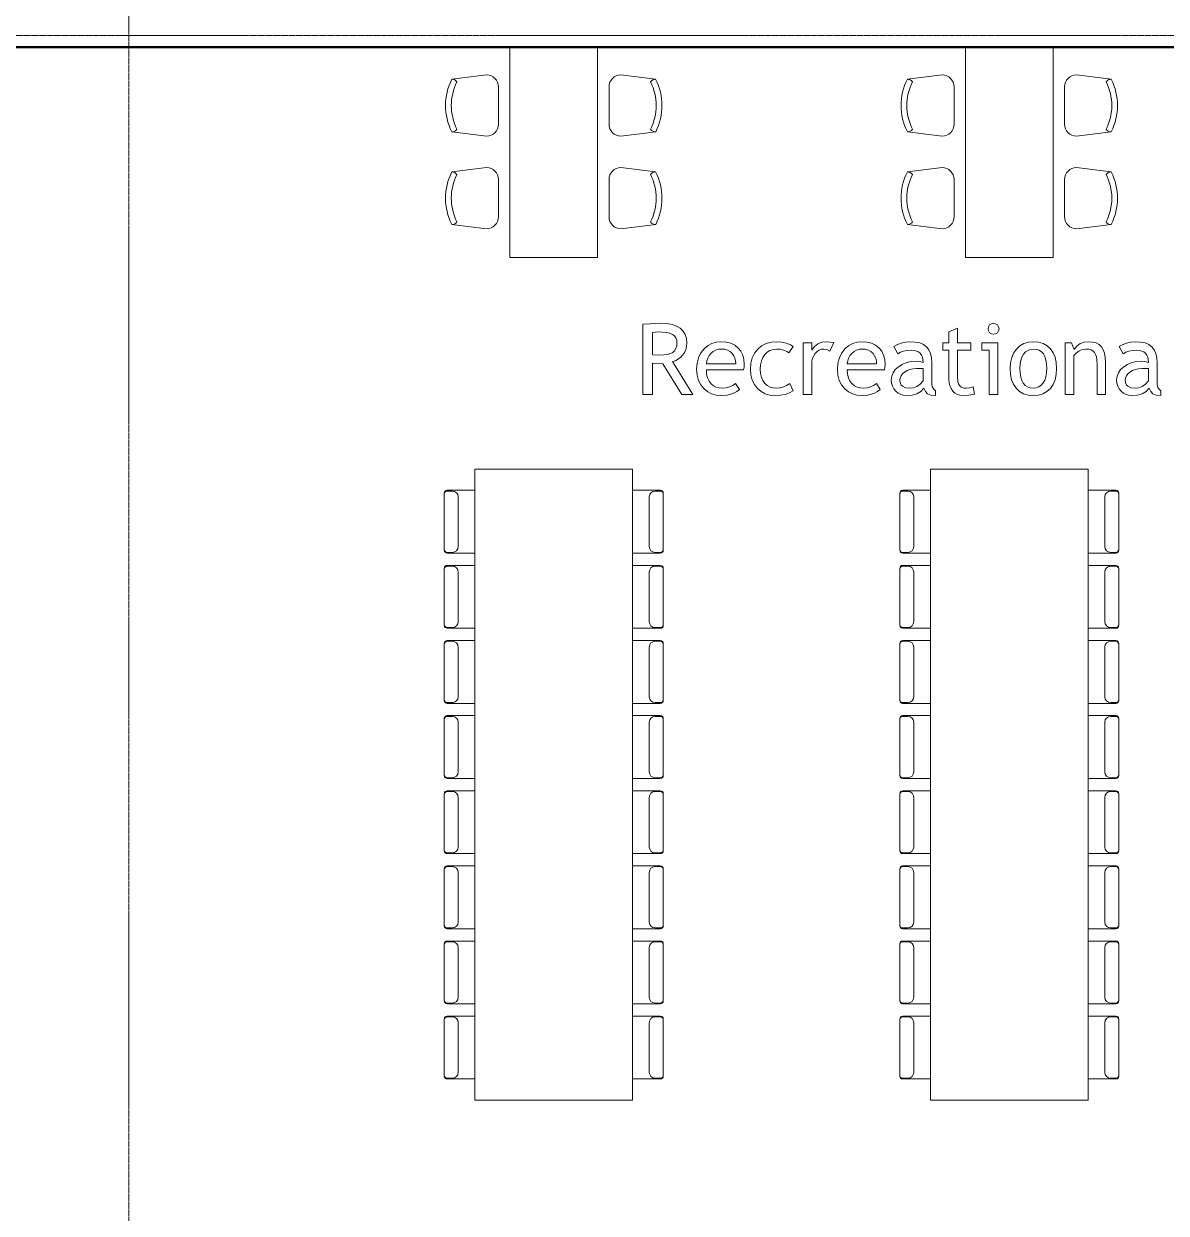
# Model space of a CAD drawing. Header units: inches. Extents: x -1714 to 1984, y -1043 to 970.
# Drawn here: x -0.9 to 390.4, y -636 to -228.8 of the extents above; entities that cross this region are included whole.
import ezdxf

# ---------------------------------------------------------------- set-up
doc = ezdxf.new("R2010")
doc.units = ezdxf.units.IN
doc.header["$MEASUREMENT"] = 0
doc.linetypes.add('Grid Line 1_2_', pattern=[0.875, 0.5, -0.125, 0.125, -0.125])
for name, color, linetype, lineweight in [('A-GENM', 13, 'Continuous', 9), ('A-WALL', 113, 'Continuous', 13), ('I-FURN', 30, 'Continuous', 9), ('S-GRID', 1, 'Continuous', 9)]:
    doc.layers.add(name, color=color, linetype=linetype, lineweight=lineweight)

# ---------------------------------------------------------------- blocks, each defined once
blk = doc.blocks.new('Table-Conference2 w Chairs - 54_ x 216_-1465672-L2 - Architectural')
at = {"layer": 'I-FURN'}
for p, q in [((108, 27), (-108, 27)), ((-108, 27), (-108, -27)), ((108, -27), (108, 27)), ((-108, -27), (108, -27))]:
    blk.add_line(p, q, dxfattribs=at)
blk = doc.blocks.new('Chair-Task - Chair-Task-1455663-L2 - Architectural')
at = {"layer": 'I-FURN'}
for p, q in [((-5.2, 0.75), (-5.2, -8.75)), ((16.3, -8.75), (16.3, 0.75)), ((-4.95, -8.75), (-4.95, -6.97)), ((-2.95, -4.97), (14.05, -4.97)), ((16.05, -8.75), (16.05, -6.97)), ((-4.2, -9.75), (15.3, -9.75))]:
    blk.add_line(p, q, dxfattribs=at)
for centre, radius, start, end in [((-2.95, -6.97), 2, 90, 180), ((14.05, -6.97), 2, 0, 90), ((-4.2, -8.75), 1, 180, 270), ((-3.95, -8.75), 1, 180, 270), ((15.05, -8.75), 1, 270, 0), ((15.3, -8.75), 1, 270, 360)]:
    blk.add_arc(centre, radius, start, end, dxfattribs=at)
blk = doc.blocks.new('M_Table-Rectangular - 1830 x 0762mm-V5-L2 - Architectural')
at = {"layer": 'I-FURN'}
for p, q in [((35.98, 15), (-36.02, 15)), ((-36.02, 15), (-36.02, -15)), ((-36.02, -15), (35.98, -15))]:
    blk.add_line(p, q, dxfattribs=at)
blk = doc.blocks.new('M_Chair-Desk - Desk Chair-1453869-L2 - Architectural')
at = {"layer": 'I-FURN'}
for p, q in [((6.42, 15.96), (-6.44, 15.96)), ((-10.49, 11.91), (-9, 0)), ((8.98, -0.01), (10.46, 11.91))]:
    blk.add_line(p, q, dxfattribs=at)
for centre, radius, start, end in [((-6.44, 11.91), 4.05, 90, 180), ((6.42, 11.91), 4.05, 360, 90), ((-6.85, 0.01), 2.15, 125.6163, 180.2014), ((0, 17.59), 17.79, 242.9089, 297.0911), ((7.02, 0.09), 1.98, 357.3089, 56.8734), ((0, 17.59), 19.76, 242.9089, 297.0345)]:
    blk.add_arc(centre, radius, start, end, dxfattribs=at)
blk = doc.blocks.new('M_Chair-Desk - Desk Chair-1471385-L2 - Architectural')
at = {"layer": 'I-FURN'}
for p, q in [((-10.49, -11.91), (-9, 0)), ((8.98, 0.01), (10.46, -11.91)), ((6.42, -15.96), (-6.44, -15.96))]:
    blk.add_line(p, q, dxfattribs=at)
for centre, radius, start, end in [((0, -17.59), 19.76, 62.9655, 117.0911), ((0, -17.59), 17.79, 62.9089, 117.0911), ((7.02, -0.09), 1.98, 303.1266, 2.6911), ((-6.85, -0.01), 2.15, 179.7986, 234.3837), ((-6.44, -11.91), 4.05, 180, 270), ((6.42, -11.91), 4.05, 270, 0)]:
    blk.add_arc(centre, radius, start, end, dxfattribs=at)

msp = doc.modelspace()

# ---------------------------------------------------------------- linework, layer by layer
at = {"layer": 'A-GENM'}
for p, q in [((213.7, -331.45), (211.08, -331.57)), ((211.08, -331.57), (211.08, -355.65)), ((217.26, -331.33), (213.7, -331.45)), ((219.35, -331.43), (217.26, -331.33)), ((221.16, -331.75), (219.35, -331.43)), ((222.69, -332.29), (221.16, -331.75)), ((223.95, -333.03), (222.69, -332.29)), ((224.92, -333.99), (223.95, -333.03)), ((318.86, -333), (315.92, -334.24)), ((318.86, -338.04), (318.86, -333)), ((329.48, -332.48), (329.34, -333.21)), ((329.34, -333.21), (329.48, -333.94)), ((329.89, -331.87), (329.48, -332.48)), ((330.5, -331.46), (329.89, -331.87)), ((331.22, -331.33), (330.5, -331.46)), ((331.95, -331.47), (331.22, -331.33)), ((332.56, -331.88), (331.95, -331.47)), ((332.98, -332.49), (332.56, -331.88)), ((333.12, -333.21), (332.98, -332.49)), ((332.98, -333.94), (333.12, -333.21)), ((214.43, -334.43), (216.48, -334.26)), ((214.43, -342.07), (214.43, -334.43)), ((216.48, -334.26), (218.02, -334.32)), ((218.02, -334.32), (219.33, -334.48)), ((219.33, -334.48), (220.43, -334.75)), ((220.43, -334.75), (221.3, -335.13)), ((221.3, -335.13), (221.96, -335.63)), ((221.96, -335.63), (222.44, -336.28)), ((222.44, -336.28), (222.73, -337.05)), ((222.73, -337.05), (222.82, -337.97)), ((225.62, -335.17), (224.92, -333.99)), ((226.04, -336.55), (225.62, -335.17)), ((226.18, -338.15), (226.04, -336.55)), ((236.27, -337.77), (234.8, -338.21)), ((237.85, -337.62), (236.27, -337.77)), ((239.64, -337.75), (237.85, -337.62)), ((241.23, -338.16), (239.64, -337.75)), ((255.22, -337.78), (253.41, -338.26)), ((257.26, -337.62), (255.22, -337.78)), ((258.71, -337.75), (257.26, -337.62)), ((260.27, -338.16), (258.71, -337.75)), ((272.48, -337.8), (271.09, -338.35)), ((274.07, -337.62), (272.48, -337.8)), ((276.5, -337.9), (274.07, -337.62)), ((275.19, -340.84), (276.5, -337.9)), ((284.5, -337.77), (283.03, -338.21)), ((286.07, -337.62), (284.5, -337.77)), ((287.87, -337.75), (286.07, -337.62)), ((289.46, -338.16), (287.87, -337.75)), ((301.12, -337.74), (299.55, -338.11)), ((302.61, -337.62), (301.12, -337.74)), ((304.43, -337.73), (302.61, -337.62)), ((305.98, -338.06), (304.43, -337.73)), ((315.92, -334.24), (315.92, -338.04)), ((329.48, -333.94), (329.89, -334.55)), ((329.89, -334.55), (330.5, -334.96)), ((330.5, -334.96), (331.22, -335.1)), ((331.22, -335.1), (331.95, -334.96)), ((331.95, -334.96), (332.56, -334.55)), ((332.56, -334.55), (332.98, -333.94)), ((343.16, -337.78), (341.63, -338.25)), ((344.86, -337.62), (343.16, -337.78)), ((346.65, -337.77), (344.86, -337.62)), ((348.23, -338.23), (346.65, -337.77)), ((362.25, -337.79), (360.87, -338.29)), ((363.86, -337.62), (362.25, -337.79)), ((365.21, -337.73), (363.86, -337.62)), ((366.37, -338.06), (365.21, -337.73)), ((378.28, -337.74), (376.72, -338.11)), ((379.78, -337.62), (378.28, -337.74)), ((381.6, -337.73), (379.78, -337.62)), ((383.15, -338.06), (381.6, -337.73)), ((219.55, -342), (218.31, -342.17)), ((220.58, -341.71), (219.55, -342)), ((221.4, -341.3), (220.58, -341.71)), ((222.02, -340.74), (221.4, -341.3)), ((222.47, -340), (222.02, -340.74)), ((222.73, -339.08), (222.47, -340)), ((222.82, -337.97), (222.73, -339.08)), ((224.74, -342.2), (225.37, -341.27)), ((225.37, -341.27), (225.82, -340.29)), ((225.82, -340.29), (226.09, -339.25)), ((226.09, -339.25), (226.18, -338.15)), ((231.03, -341.43), (230.2, -343.09)), ((232.2, -339.99), (231.03, -341.43)), ((233.45, -338.95), (232.2, -339.99)), ((234.8, -338.21), (233.45, -338.95)), ((233.84, -342.38), (234.47, -341.63)), ((234.47, -341.63), (235.24, -340.97)), ((235.24, -340.97), (236.1, -340.51)), ((236.1, -340.51), (237.05, -340.23)), ((237.05, -340.23), (238.08, -340.13)), ((238.08, -340.13), (239.18, -340.23)), ((239.18, -340.23), (240.15, -340.52)), ((240.15, -340.52), (241, -341)), ((241, -341), (241.73, -341.67)), ((242.62, -338.84), (241.23, -338.16)), ((241.73, -341.67), (242.27, -342.41)), ((243.8, -339.79), (242.62, -338.84)), ((244.71, -340.91), (243.8, -339.79)), ((245.36, -342.21), (244.71, -340.91)), ((249.38, -341.59), (248.6, -343.19)), ((250.47, -340.19), (249.38, -341.59)), ((251.82, -339.07), (250.47, -340.19)), ((253.41, -338.26), (251.82, -339.07)), ((252.19, -342.98), (252.86, -341.98)), ((252.86, -341.98), (253.69, -341.17)), ((253.69, -341.17), (254.65, -340.59)), ((254.65, -340.59), (255.74, -340.25)), ((255.74, -340.25), (256.97, -340.13)), ((256.97, -340.13), (258.16, -340.23)), ((258.16, -340.23), (259.38, -340.54)), ((259.38, -340.54), (260.42, -340.95)), ((261.68, -338.72), (260.27, -338.16)), ((260.42, -340.95), (261.09, -341.39)), ((261.09, -341.39), (262.66, -339.29)), ((262.66, -339.29), (261.68, -338.72)), ((268.95, -338.04), (266.02, -338.04)), ((266.02, -338.04), (266.02, -355.65)), ((268.95, -340.55), (268.95, -338.04)), ((269.92, -339.27), (268.95, -340.55)), ((269.65, -342.42), (270.2, -341.63)), ((271.09, -338.35), (269.92, -339.27)), ((270.2, -341.63), (270.85, -340.98)), ((270.85, -340.98), (271.56, -340.51)), ((271.56, -340.51), (272.31, -340.23)), ((272.31, -340.23), (273.13, -340.13)), ((273.13, -340.13), (274.16, -340.31)), ((274.16, -340.31), (275.19, -340.84)), ((279.26, -341.43), (278.43, -343.09)), ((280.43, -339.99), (279.26, -341.43)), ((281.67, -338.95), (280.43, -339.99)), ((283.03, -338.21), (281.67, -338.95)), ((282.07, -342.38), (282.69, -341.63)), ((282.69, -341.63), (283.47, -340.97)), ((283.47, -340.97), (284.33, -340.51)), ((284.33, -340.51), (285.28, -340.23)), ((285.28, -340.23), (286.31, -340.13)), ((286.31, -340.13), (287.4, -340.23)), ((287.4, -340.23), (288.38, -340.52)), ((288.38, -340.52), (289.23, -341)), ((289.23, -341), (289.96, -341.67)), ((290.85, -338.84), (289.46, -338.16)), ((289.96, -341.67), (290.49, -342.41)), ((292.02, -339.79), (290.85, -338.84)), ((292.94, -340.91), (292.02, -339.79)), ((293.59, -342.21), (292.94, -340.91)), ((298.13, -338.66), (297.05, -339.29)), ((297.05, -339.29), (298.43, -341.81)), ((299.55, -338.11), (298.13, -338.66)), ((298.43, -341.81), (299.34, -341.26)), ((299.34, -341.26), (300.42, -340.87)), ((300.42, -340.87), (301.69, -340.63)), ((301.69, -340.63), (303.13, -340.55)), ((303.13, -340.55), (304.06, -340.62)), ((304.06, -340.62), (304.87, -340.82)), ((304.87, -340.82), (305.56, -341.14)), ((305.56, -341.14), (306.12, -341.6)), ((307.27, -338.6), (305.98, -338.06)), ((306.12, -341.6), (306.55, -342.19)), ((308.28, -339.37), (307.27, -338.6)), ((309.06, -340.38), (308.28, -339.37)), ((309.61, -341.64), (309.06, -340.38)), ((309.94, -343.16), (309.61, -341.64)), ((315.92, -338.04), (313.82, -338.04)), ((313.82, -338.04), (313.82, -340.55)), ((313.82, -340.55), (315.92, -340.55)), ((315.92, -340.55), (315.92, -350.58)), ((323.47, -338.04), (318.86, -338.04)), ((318.86, -349.41), (318.86, -340.55)), ((318.86, -340.55), (323.47, -340.55)), ((323.47, -340.55), (323.47, -338.04)), ((332.7, -338.04), (327.24, -338.04)), ((327.24, -338.04), (327.24, -340.55)), ((327.24, -340.55), (329.76, -340.55)), ((329.76, -340.55), (329.76, -355.65)), ((332.7, -355.65), (332.7, -338.04)), ((338.12, -341.52), (337.44, -343.08)), ((339.08, -340.15), (338.12, -341.52)), ((340.27, -339.04), (339.08, -340.15)), ((341.63, -338.25), (340.27, -339.04)), ((340.95, -342.88), (341.5, -341.91)), ((341.5, -341.91), (342.18, -341.13)), ((342.18, -341.13), (342.97, -340.58)), ((342.97, -340.58), (343.87, -340.24)), ((343.87, -340.24), (344.86, -340.13)), ((344.86, -340.13), (345.94, -340.24)), ((345.94, -340.24), (346.88, -340.55)), ((346.88, -340.55), (347.67, -341.07)), ((347.67, -341.07), (348.32, -341.8)), ((349.59, -338.99), (348.23, -338.23)), ((348.32, -341.8), (348.82, -342.74)), ((350.74, -340.05), (349.59, -338.99)), ((351.65, -341.39), (350.74, -340.05)), ((352.3, -342.96), (351.65, -341.39)), ((357.88, -338.04), (355.76, -338.04)), ((355.76, -338.04), (355.76, -355.65)), ((358.86, -340.3), (357.88, -338.04)), ((358.7, -342.38), (359.48, -341.51)), ((359.75, -339.13), (358.86, -340.3)), ((359.48, -341.51), (360.55, -340.78)), ((360.87, -338.29), (359.75, -339.13)), ((360.55, -340.78), (361.73, -340.3)), ((361.73, -340.3), (362.86, -340.13)), ((362.86, -340.13), (363.81, -340.2)), ((363.81, -340.2), (364.62, -340.42)), ((364.62, -340.42), (365.28, -340.78)), ((365.28, -340.78), (365.79, -341.27)), ((365.79, -341.27), (366.17, -341.95)), ((366.17, -341.95), (366.45, -342.84)), ((367.36, -338.61), (366.37, -338.06)), ((368.17, -339.39), (367.36, -338.61)), ((368.79, -340.38), (368.17, -339.39)), ((369.24, -341.6), (368.79, -340.38)), ((369.51, -343.04), (369.24, -341.6)), ((375.29, -338.66), (374.21, -339.29)), ((374.21, -339.29), (375.59, -341.81)), ((376.72, -338.11), (375.29, -338.66)), ((375.59, -341.81), (376.5, -341.26)), ((376.5, -341.26), (377.59, -340.87)), ((377.59, -340.87), (378.85, -340.63)), ((378.85, -340.63), (380.29, -340.55)), ((380.29, -340.55), (381.23, -340.62)), ((381.23, -340.62), (382.04, -340.82)), ((382.04, -340.82), (382.72, -341.14)), ((382.72, -341.14), (383.28, -341.6)), ((384.43, -338.6), (383.15, -338.06)), ((383.28, -341.6), (383.72, -342.19)), ((385.45, -339.37), (384.43, -338.6)), ((386.22, -340.38), (385.45, -339.37)), ((386.77, -341.64), (386.22, -340.38)), ((387.1, -343.16), (386.77, -341.64)), ((216.86, -342.23), (214.43, -342.07)), ((214.43, -355.65), (214.43, -345)), ((214.43, -345), (218.02, -345.17)), ((218.31, -342.17), (216.86, -342.23)), ((218.02, -345.17), (224.5, -355.65)), ((221.32, -344.43), (222.28, -344.13)), ((228.27, -355.65), (221.32, -344.43)), ((222.28, -344.13), (223.16, -343.65)), ((223.16, -343.65), (223.98, -343.01)), ((223.98, -343.01), (224.74, -342.2)), ((229.7, -344.96), (229.53, -347.05)), ((230.2, -343.09), (229.7, -344.96)), ((232.89, -345.17), (233.05, -344.15)), ((242.95, -345.17), (232.89, -345.17)), ((233.05, -344.15), (233.37, -343.22)), ((233.37, -343.22), (233.84, -342.38)), ((242.27, -342.41), (242.65, -343.24)), ((242.65, -343.24), (242.87, -344.16)), ((242.87, -344.16), (242.95, -345.17)), ((245.76, -343.68), (245.36, -342.21)), ((245.89, -345.32), (245.76, -343.68)), ((245.82, -346.33), (245.89, -345.32)), ((248.14, -345), (247.98, -347.02)), ((248.6, -343.19), (248.14, -345)), ((251.34, -347.02), (251.43, -345.5)), ((251.43, -345.5), (251.72, -344.16)), ((251.72, -344.16), (252.19, -342.98)), ((268.95, -345.24), (269.03, -344.22)), ((268.95, -355.65), (268.95, -345.24)), ((269.03, -344.22), (269.26, -343.28)), ((269.26, -343.28), (269.65, -342.42)), ((277.93, -344.96), (277.76, -347.05)), ((278.43, -343.09), (277.93, -344.96)), ((281.11, -345.17), (281.28, -344.15)), ((291.18, -345.17), (281.11, -345.17)), ((281.28, -344.15), (281.6, -343.22)), ((281.6, -343.22), (282.07, -342.38)), ((290.49, -342.41), (290.87, -343.24)), ((290.87, -343.24), (291.1, -344.16)), ((291.1, -344.16), (291.18, -345.17)), ((293.98, -343.68), (293.59, -342.21)), ((294.11, -345.32), (293.98, -343.68)), ((294.05, -346.33), (294.11, -345.32)), ((299.93, -345.38), (298.63, -346.19)), ((301.39, -344.79), (299.93, -345.38)), ((303.01, -344.44), (301.39, -344.79)), ((304.81, -344.33), (303.01, -344.44)), ((305.89, -344.43), (304.81, -344.33)), ((307.11, -344.75), (305.89, -344.43)), ((306.55, -342.19), (306.87, -342.91)), ((306.87, -342.91), (307.05, -343.76)), ((307.05, -343.76), (307.11, -344.75)), ((310.05, -344.94), (309.94, -343.16)), ((310.05, -351.29), (310.05, -344.94)), ((337.03, -344.84), (336.89, -346.8)), ((337.44, -343.08), (337.03, -344.84)), ((340.24, -346.8), (340.32, -345.33)), ((340.32, -345.33), (340.56, -344.02)), ((340.56, -344.02), (340.95, -342.88)), ((348.82, -342.74), (349.18, -343.89)), ((349.18, -343.89), (349.4, -345.24)), ((349.4, -345.24), (349.47, -346.8)), ((352.7, -344.76), (352.3, -342.96)), ((352.83, -346.8), (352.7, -344.76)), ((358.7, -355.65), (358.7, -342.38)), ((366.45, -342.84), (366.61, -343.95)), ((366.61, -343.95), (366.66, -345.26)), ((366.66, -345.26), (366.66, -355.65)), ((369.6, -344.69), (369.51, -343.04)), ((369.6, -355.65), (369.6, -344.69)), ((377.09, -345.38), (375.8, -346.19)), ((378.55, -344.79), (377.09, -345.38)), ((380.18, -344.44), (378.55, -344.79)), ((381.97, -344.33), (380.18, -344.44)), ((383.06, -344.43), (381.97, -344.33)), ((384.28, -344.75), (383.06, -344.43)), ((383.72, -342.19), (384.03, -342.91)), ((384.03, -342.91), (384.22, -343.76)), ((384.22, -343.76), (384.28, -344.75)), ((387.21, -344.94), (387.1, -343.16)), ((387.21, -351.29), (387.21, -344.94)), ((229.53, -347.05), (229.69, -349.06)), ((229.69, -349.06), (230.18, -350.86)), ((232.99, -348.74), (232.89, -347.26)), ((232.89, -347.26), (245.64, -347.26)), ((233.31, -350.04), (232.99, -348.74)), ((233.84, -351.15), (233.31, -350.04)), ((245.64, -347.26), (245.82, -346.33)), ((247.98, -347.02), (248.13, -349)), ((248.13, -349), (248.58, -350.76)), ((251.43, -348.52), (251.34, -347.02)), ((251.72, -349.83), (251.43, -348.52)), ((252.2, -350.95), (251.72, -349.83)), ((277.76, -347.05), (277.92, -349.06)), ((277.92, -349.06), (278.41, -350.86)), ((281.22, -348.74), (281.11, -347.26)), ((281.11, -347.26), (293.86, -347.26)), ((281.54, -350.04), (281.22, -348.74)), ((282.06, -351.15), (281.54, -350.04)), ((293.86, -347.26), (294.05, -346.33)), ((296.36, -349.47), (296.21, -350.77)), ((296.82, -348.27), (296.36, -349.47)), ((297.57, -347.18), (296.82, -348.27)), ((298.63, -346.19), (297.57, -347.18)), ((299.15, -350.86), (299.25, -350.07)), ((299.25, -350.07), (299.55, -349.34)), ((299.55, -349.34), (300.05, -348.66)), ((300.05, -348.66), (300.75, -348.04)), ((300.75, -348.04), (301.61, -347.51)), ((301.61, -347.51), (302.59, -347.14)), ((302.59, -347.14), (303.68, -346.92)), ((303.68, -346.92), (304.89, -346.84)), ((304.89, -346.84), (307.11, -346.84)), ((307.11, -346.84), (307.11, -351.04)), ((319.04, -351.33), (318.86, -349.41)), ((336.89, -346.8), (337.02, -348.82)), ((337.02, -348.82), (337.42, -350.62)), ((340.32, -348.39), (340.24, -346.8)), ((340.53, -349.76), (340.32, -348.39)), ((340.89, -350.92), (340.53, -349.76)), ((349.16, -349.61), (348.78, -350.76)), ((349.39, -348.29), (349.16, -349.61)), ((349.47, -346.8), (349.39, -348.29)), ((352.29, -350.65), (352.69, -348.84)), ((352.69, -348.84), (352.83, -346.8)), ((373.53, -349.47), (373.37, -350.77)), ((373.98, -348.27), (373.53, -349.47)), ((374.74, -347.18), (373.98, -348.27)), ((375.8, -346.19), (374.74, -347.18)), ((376.31, -350.86), (376.41, -350.07)), ((376.41, -350.07), (376.71, -349.34)), ((376.71, -349.34), (377.21, -348.66)), ((377.21, -348.66), (377.92, -348.04)), ((377.92, -348.04), (378.78, -347.51)), ((378.78, -347.51), (379.75, -347.14)), ((379.75, -347.14), (380.85, -346.92)), ((380.85, -346.92), (382.06, -346.84)), ((382.06, -346.84), (384.28, -346.84)), ((384.28, -346.84), (384.28, -351.04)), ((230.18, -350.86), (230.99, -352.43)), ((230.99, -352.43), (232.13, -353.8)), ((232.13, -353.8), (233.35, -354.79)), ((234.58, -352.09), (233.84, -351.15)), ((235.38, -352.73), (234.58, -352.09)), ((236.29, -353.19), (235.38, -352.73)), ((237.3, -353.46), (236.29, -353.19)), ((238.42, -353.55), (237.3, -353.46)), ((239.71, -353.45), (238.42, -353.55)), ((240.88, -353.13), (239.71, -353.45)), ((241.94, -352.61), (240.88, -353.13)), ((242.89, -351.88), (241.94, -352.61)), ((244.21, -353.97), (242.89, -351.88)), ((243.29, -354.7), (244.21, -353.97)), ((248.58, -350.76), (249.32, -352.3)), ((249.32, -352.3), (250.36, -353.63)), ((250.36, -353.63), (251.63, -354.7)), ((252.88, -351.88), (252.2, -350.95)), ((253.72, -352.61), (252.88, -351.88)), ((254.72, -353.14), (253.72, -352.61)), ((255.86, -353.45), (254.72, -353.14)), ((257.15, -353.55), (255.86, -353.45)), ((258.21, -353.45), (257.15, -353.55)), ((259.28, -353.13), (258.21, -353.45)), ((260.35, -352.61), (259.28, -353.13)), ((261.42, -351.88), (260.35, -352.61)), ((262.66, -354.39), (261.42, -351.88)), ((278.41, -350.86), (279.22, -352.43)), ((279.22, -352.43), (280.35, -353.8)), ((280.35, -353.8), (281.58, -354.79)), ((282.8, -352.09), (282.06, -351.15)), ((283.61, -352.73), (282.8, -352.09)), ((284.52, -353.19), (283.61, -352.73)), ((285.53, -353.46), (284.52, -353.19)), ((286.65, -353.55), (285.53, -353.46)), ((287.93, -353.45), (286.65, -353.55)), ((289.11, -353.13), (287.93, -353.45)), ((290.17, -352.61), (289.11, -353.13)), ((291.12, -351.88), (290.17, -352.61)), ((292.44, -353.97), (291.12, -351.88)), ((291.52, -354.7), (292.44, -353.97)), ((296.21, -350.77), (296.31, -351.85)), ((296.31, -351.85), (296.6, -352.84)), ((296.6, -352.84), (297.09, -353.74)), ((297.09, -353.74), (297.78, -354.55)), ((299.36, -352.04), (299.15, -350.86)), ((299.63, -352.5), (299.36, -352.04)), ((300.01, -352.88), (299.63, -352.5)), ((301.1, -353.39), (300.01, -352.88)), ((302.62, -353.55), (301.1, -353.39)), ((303.85, -353.4), (302.62, -353.55)), ((305.01, -352.92), (303.85, -353.4)), ((306.1, -352.14), (305.01, -352.92)), ((307.11, -351.04), (306.1, -352.14)), ((306.3, -354.65), (307.39, -353.55)), ((307.39, -353.55), (307.9, -354.71)), ((310.13, -352.35), (310.05, -351.29)), ((310.36, -353.23), (310.13, -352.35)), ((310.76, -353.91), (310.36, -353.23)), ((311.31, -354.39), (310.76, -353.91)), ((315.92, -350.58), (316.01, -351.71)), ((316.01, -351.71), (316.26, -352.75)), ((316.26, -352.75), (316.69, -353.68)), ((316.69, -353.68), (317.29, -354.51)), ((319.26, -352.05), (319.04, -351.33)), ((319.58, -352.6), (319.26, -352.05)), ((319.99, -353.02), (319.58, -352.6)), ((320.52, -353.32), (319.99, -353.02)), ((321.15, -353.49), (320.52, -353.32)), ((321.9, -353.55), (321.15, -353.49)), ((323.07, -353.45), (321.9, -353.55)), ((324.28, -353.13), (323.07, -353.45)), ((324.73, -355.62), (324.28, -353.13)), ((337.42, -350.62), (338.07, -352.2)), ((338.07, -352.2), (339, -353.56)), ((339, -353.56), (340.15, -354.66)), ((341.4, -351.87), (340.89, -350.92)), ((342.05, -352.6), (341.4, -351.87)), ((342.84, -353.13), (342.05, -352.6)), ((343.78, -353.45), (342.84, -353.13)), ((344.86, -353.55), (343.78, -353.45)), ((345.88, -353.44), (344.86, -353.55)), ((346.79, -353.1), (345.88, -353.44)), ((347.57, -352.54), (346.79, -353.1)), ((348.25, -351.75), (347.57, -352.54)), ((348.78, -350.76), (348.25, -351.75)), ((349.52, -354.67), (350.69, -353.59)), ((350.69, -353.59), (351.62, -352.23)), ((351.62, -352.23), (352.29, -350.65)), ((373.37, -350.77), (373.47, -351.85)), ((373.47, -351.85), (373.77, -352.84)), ((373.77, -352.84), (374.26, -353.74)), ((374.26, -353.74), (374.94, -354.55)), ((376.53, -352.04), (376.31, -350.86)), ((376.8, -352.5), (376.53, -352.04)), ((377.18, -352.88), (376.8, -352.5)), ((378.26, -353.39), (377.18, -352.88)), ((379.78, -353.55), (378.26, -353.39)), ((381.02, -353.4), (379.78, -353.55)), ((382.18, -352.92), (381.02, -353.4)), ((383.26, -352.14), (382.18, -352.92)), ((384.28, -351.04), (383.26, -352.14)), ((383.46, -354.65), (384.55, -353.55)), ((384.55, -353.55), (385.06, -354.71)), ((387.29, -352.35), (387.21, -351.29)), ((387.53, -353.23), (387.29, -352.35)), ((387.92, -353.91), (387.53, -353.23)), ((388.47, -354.39), (387.92, -353.91)), ((211.08, -355.65), (214.43, -355.65)), ((224.5, -355.65), (228.27, -355.65)), ((233.35, -354.79), (234.7, -355.5)), ((234.7, -355.5), (236.18, -355.93)), ((236.18, -355.93), (237.79, -356.07)), ((237.79, -356.07), (239.99, -355.88)), ((239.99, -355.88), (241.98, -355.32)), ((241.98, -355.32), (243.29, -354.7)), ((251.63, -354.7), (253.05, -355.46)), ((253.05, -355.46), (254.63, -355.92)), ((254.63, -355.92), (256.37, -356.07)), ((256.37, -356.07), (258.17, -355.96)), ((258.17, -355.96), (259.82, -355.65)), ((259.82, -355.65), (261.31, -355.13)), ((261.31, -355.13), (262.66, -354.39)), ((266.02, -355.65), (268.95, -355.65)), ((281.58, -354.79), (282.93, -355.5)), ((282.93, -355.5), (284.41, -355.93)), ((284.41, -355.93), (286.01, -356.07)), ((286.01, -356.07), (288.22, -355.88)), ((288.22, -355.88), (290.21, -355.32)), ((290.21, -355.32), (291.52, -354.7)), ((297.78, -354.55), (298.6, -355.21)), ((298.6, -355.21), (299.49, -355.69)), ((299.49, -355.69), (300.45, -355.97)), ((300.45, -355.97), (301.48, -356.07)), ((301.48, -356.07), (303.34, -355.91)), ((303.34, -355.91), (304.95, -355.44)), ((304.95, -355.44), (306.3, -354.65)), ((307.9, -354.71), (308.65, -355.49)), ((308.65, -355.49), (309.76, -355.92)), ((309.76, -355.92), (311.31, -356.07)), ((311.31, -356.07), (311.31, -354.39)), ((317.29, -354.51), (318.02, -355.19)), ((318.02, -355.19), (318.82, -355.68)), ((318.82, -355.68), (319.71, -355.97)), ((319.71, -355.97), (320.67, -356.07)), ((320.67, -356.07), (322.79, -355.96)), ((322.79, -355.96), (324.73, -355.62)), ((329.76, -355.65), (332.7, -355.65)), ((340.15, -354.66), (341.52, -355.44)), ((341.52, -355.44), (343.09, -355.91)), ((343.09, -355.91), (344.86, -356.07)), ((344.86, -356.07), (346.61, -355.91)), ((346.61, -355.91), (348.16, -355.45)), ((348.16, -355.45), (349.52, -354.67)), ((355.76, -355.65), (358.7, -355.65)), ((366.66, -355.65), (369.6, -355.65)), ((374.94, -354.55), (375.76, -355.21)), ((375.76, -355.21), (376.65, -355.69)), ((376.65, -355.69), (377.61, -355.97)), ((377.61, -355.97), (378.64, -356.07)), ((378.64, -356.07), (380.5, -355.91)), ((380.5, -355.91), (382.11, -355.44)), ((382.11, -355.44), (383.46, -354.65)), ((385.06, -354.71), (385.82, -355.49)), ((385.82, -355.49), (386.92, -355.92)), ((386.92, -355.92), (388.47, -356.07)), ((388.47, -356.07), (388.47, -354.39))]:
    msp.add_line(p, q, dxfattribs=at)
at = {"layer": 'A-WALL', "lineweight": 50}
msp.add_line((-17.23, -236.79), (760.71, -236.79), dxfattribs=at)
at = {"layer": 'S-GRID', "linetype": 'Grid Line 1_2_'}
for p, q in [((35.15, -1043.15), (35.15, 921.91)), ((-1714.25, -232.79), (1936.33, -232.79))]:
    msp.add_line(p, q, dxfattribs=at)

# ---------------------------------------------------------------- block references
at = {"layer": 'I-FURN'}
for name, p, rotation in [('M_Table-Rectangular - 1830 x 0762mm-V5-L2 - Architectural', (180.62, -272.77), 89.9999999999999), ('M_Table-Rectangular - 1830 x 0762mm-V5-L2 - Architectural', (336.62, -272.77), 89.9999999999999), ('M_Chair-Desk - Desk Chair-1453869-L2 - Architectural', (145.73, -256.78), 270.0000000000001), ('M_Chair-Desk - Desk Chair-1471385-L2 - Architectural', (215.52, -256.78), 269.9999999999996), ('M_Chair-Desk - Desk Chair-1453869-L2 - Architectural', (301.73, -256.78), 270.0000000000001), ('M_Chair-Desk - Desk Chair-1471385-L2 - Architectural', (371.52, -256.78), 269.9999999999996), ('M_Chair-Desk - Desk Chair-1453869-L2 - Architectural', (145.73, -288.5), 270.0000000000001), ('M_Chair-Desk - Desk Chair-1471385-L2 - Architectural', (215.52, -288.5), 269.9999999999996), ('M_Chair-Desk - Desk Chair-1453869-L2 - Architectural', (301.73, -288.5), 270.0000000000001), ('M_Chair-Desk - Desk Chair-1471385-L2 - Architectural', (371.52, -288.5), 269.9999999999996), ('Table-Conference2 w Chairs - 54_ x 216_-1465672-L2 - Architectural', (180.62, -489.25), 89.9999999999999), ('Table-Conference2 w Chairs - 54_ x 216_-1465672-L2 - Architectural', (336.62, -489.25), 89.9999999999999), ('Chair-Task - Chair-Task-1455663-L2 - Architectural', (152.88, -393.7), 269.9999999999997), ('Chair-Task - Chair-Task-1455663-L2 - Architectural', (208.37, -404.8), 89.9999999999999), ('Chair-Task - Chair-Task-1455663-L2 - Architectural', (308.88, -393.7), 269.9999999999997), ('Chair-Task - Chair-Task-1455663-L2 - Architectural', (364.37, -404.8), 89.9999999999999), ('Chair-Task - Chair-Task-1455663-L2 - Architectural', (152.88, -419.41), 269.9999999999997), ('Chair-Task - Chair-Task-1455663-L2 - Architectural', (208.37, -430.52), 89.9999999999999), ('Chair-Task - Chair-Task-1455663-L2 - Architectural', (308.88, -419.41), 269.9999999999997), ('Chair-Task - Chair-Task-1455663-L2 - Architectural', (364.37, -430.52), 89.9999999999999), ('Chair-Task - Chair-Task-1455663-L2 - Architectural', (152.88, -445.13), 269.9999999999997), ('Chair-Task - Chair-Task-1455663-L2 - Architectural', (208.37, -456.23), 89.9999999999999), ('Chair-Task - Chair-Task-1455663-L2 - Architectural', (308.88, -445.13), 269.9999999999997), ('Chair-Task - Chair-Task-1455663-L2 - Architectural', (364.37, -456.23), 89.9999999999999), ('Chair-Task - Chair-Task-1455663-L2 - Architectural', (152.88, -470.84), 269.9999999999997), ('Chair-Task - Chair-Task-1455663-L2 - Architectural', (208.37, -481.94), 89.9999999999999), ('Chair-Task - Chair-Task-1455663-L2 - Architectural', (308.88, -470.84), 269.9999999999997), ('Chair-Task - Chair-Task-1455663-L2 - Architectural', (364.37, -481.94), 89.9999999999999), ('Chair-Task - Chair-Task-1455663-L2 - Architectural', (152.88, -496.56), 269.9999999999997), ('Chair-Task - Chair-Task-1455663-L2 - Architectural', (208.37, -507.66), 89.9999999999999), ('Chair-Task - Chair-Task-1455663-L2 - Architectural', (308.88, -496.56), 269.9999999999997), ('Chair-Task - Chair-Task-1455663-L2 - Architectural', (364.37, -507.66), 89.9999999999999), ('Chair-Task - Chair-Task-1455663-L2 - Architectural', (152.88, -522.27), 269.9999999999997), ('Chair-Task - Chair-Task-1455663-L2 - Architectural', (208.37, -533.37), 89.9999999999999), ('Chair-Task - Chair-Task-1455663-L2 - Architectural', (308.88, -522.27), 269.9999999999997), ('Chair-Task - Chair-Task-1455663-L2 - Architectural', (364.37, -533.37), 89.9999999999999), ('Chair-Task - Chair-Task-1455663-L2 - Architectural', (152.88, -547.99), 269.9999999999997), ('Chair-Task - Chair-Task-1455663-L2 - Architectural', (208.37, -559.09), 89.9999999999999), ('Chair-Task - Chair-Task-1455663-L2 - Architectural', (308.88, -547.99), 269.9999999999997), ('Chair-Task - Chair-Task-1455663-L2 - Architectural', (364.37, -559.09), 89.9999999999999), ('Chair-Task - Chair-Task-1455663-L2 - Architectural', (152.88, -573.7), 269.9999999999997), ('Chair-Task - Chair-Task-1455663-L2 - Architectural', (208.37, -584.8), 89.9999999999999), ('Chair-Task - Chair-Task-1455663-L2 - Architectural', (308.88, -573.7), 269.9999999999997), ('Chair-Task - Chair-Task-1455663-L2 - Architectural', (364.37, -584.8), 89.9999999999999)]:
    msp.add_blockref(name, p, dxfattribs=dict(at, rotation=rotation))

doc.saveas('drawing.dxf')
